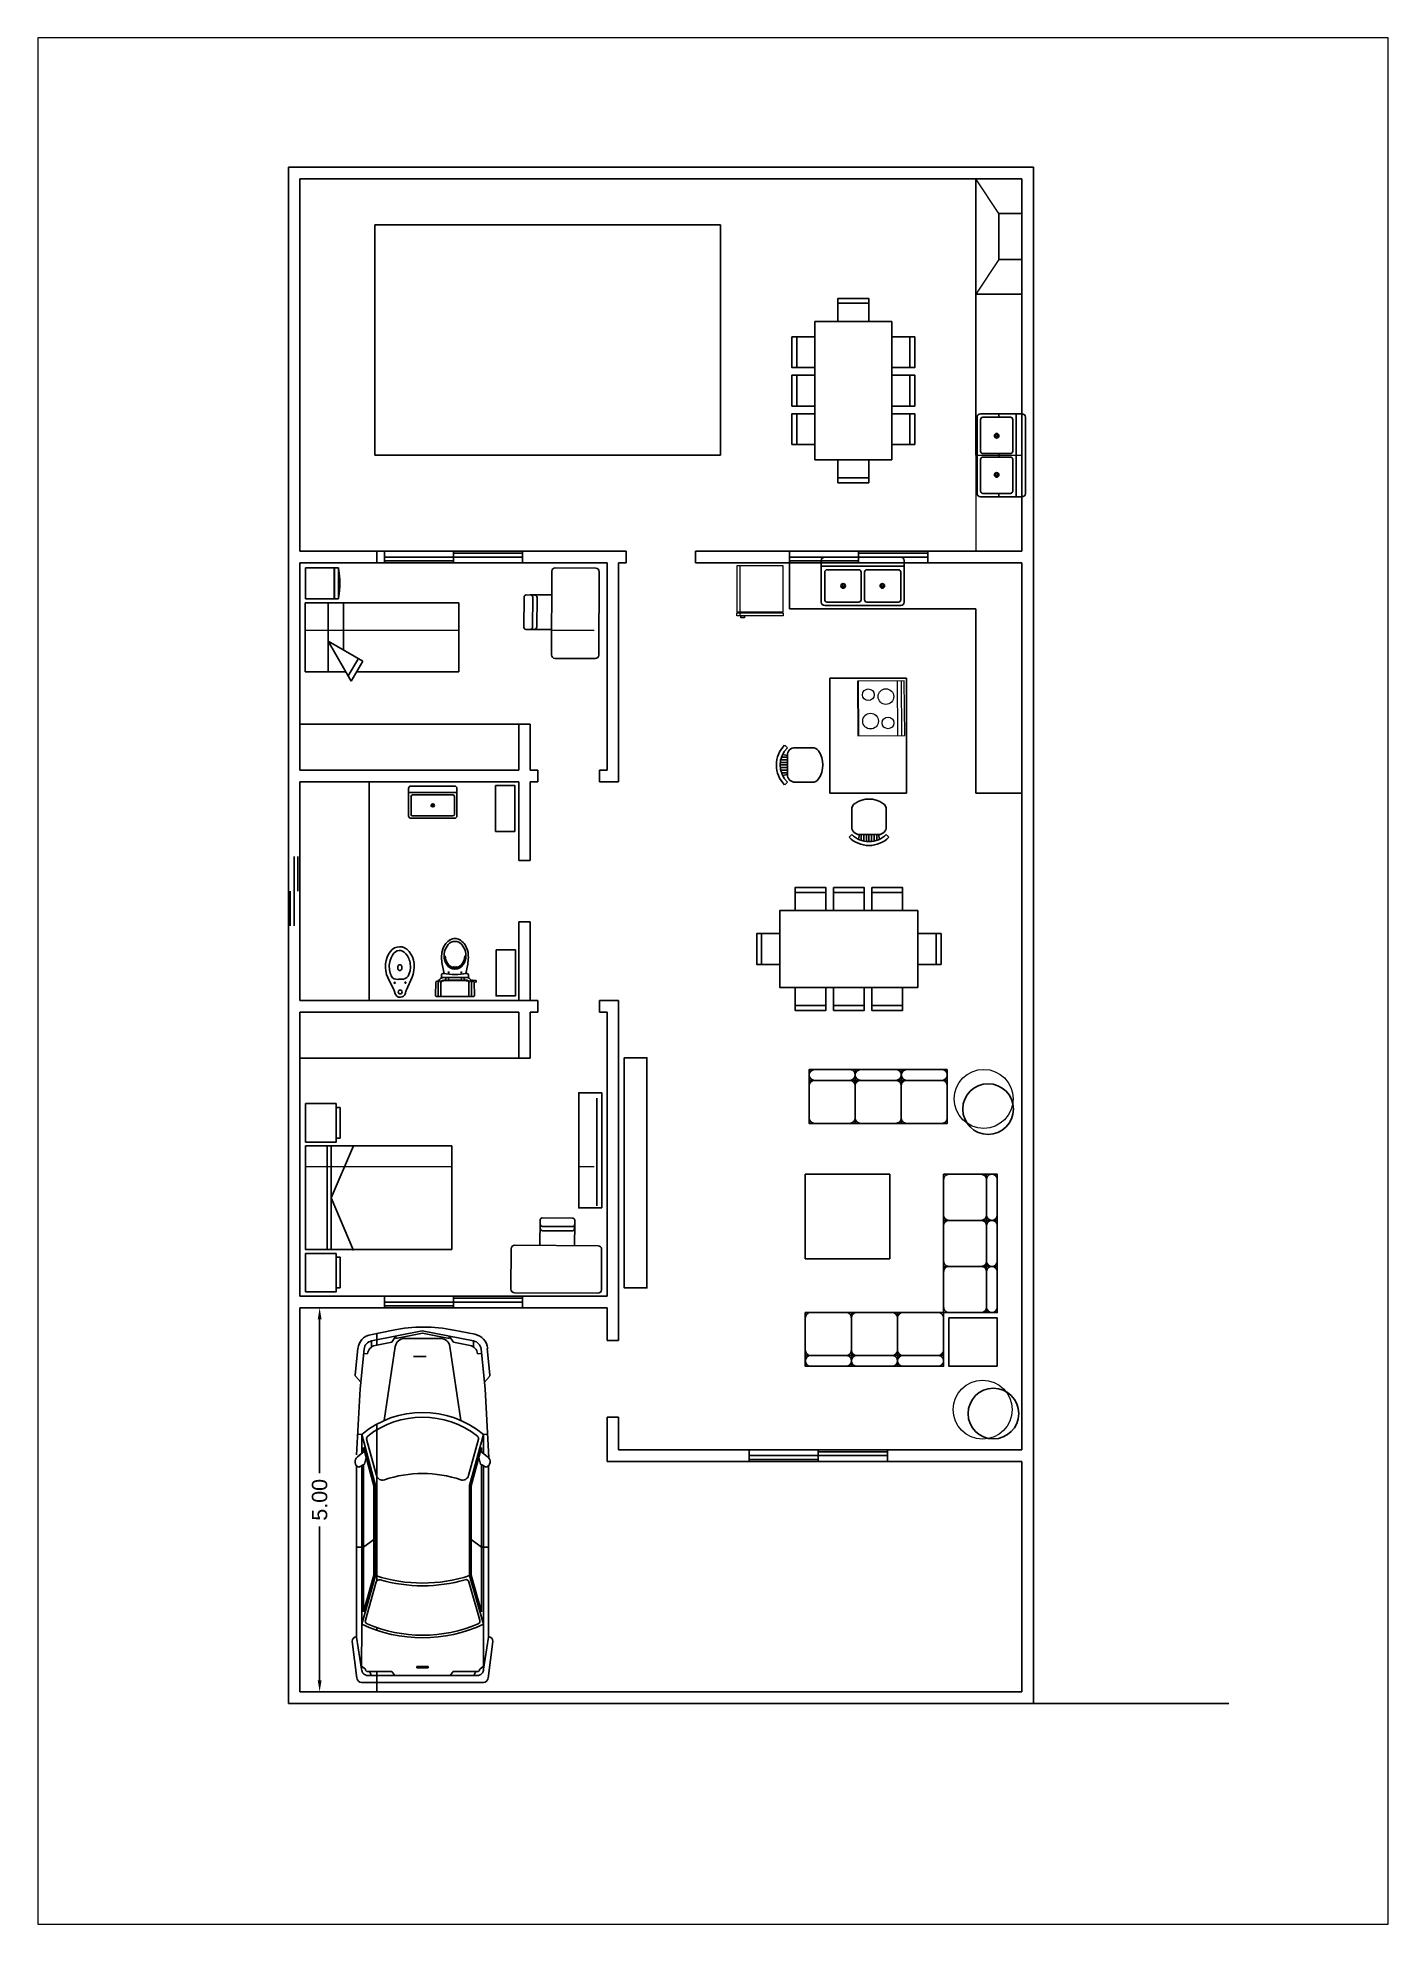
# Paper-space layout 'Layout3' of a CAD drawing. Header units: metres, sheet in millimetres. Extents: x -210 to 0, y -297 to -3.
# The model-space entities are those that its viewports show. They can reach past a viewport. Long polylines and large blocks are cut down to what shows.
import ezdxf

# ---------------------------------------------------------------- set-up
doc = ezdxf.new("R2010")
doc.units = ezdxf.units.M
doc.layers.add('mobiliario', color=255, linetype='Continuous', lineweight=13)
doc.layers.add('muros', color=18, linetype='Continuous')
doc.styles.get("Standard").update_dxf_attribs({"font": 'arial.ttf'})
doc.dimstyles.new('CotaPequela', dxfattribs={"dimtxt": 0.2, "dimasz": 0.15, "dimexe": 0.18, "dimexo": 0.0625, "dimgap": 0.09, "dimtad": 0, "dimzin": 0, "dimdsep": 46, "dimtxsty": 'Standard', "dimcen": 0.09, "dimadec": 0, "dimazin": 0, "dimtfac": 1, "dimtofl": 0, "dimtmove": 0, "dimatfit": 3, "dimfxl": 1, "dimtolj": 1, "dimtzin": 0, "dimarcsym": 0})

# ---------------------------------------------------------------- blocks, each defined once
blk = doc.blocks.new('M-11')
for p, q in [((0.14, 0.649998, -0.5245), (0.140001, 2.450004, -0.5245)), ((0.000001, 1.849999, -0.5245), (0.699998, 1.849999, -0.5245)), ((0.000001, 1.250002, -0.5245), (0.699997, 1.250003, -0.5245)), ((1.300002, -0.049999, -0.5245), (1.300002, 0.649998, -0.5245)), ((1.899999, -0.049999, -0.5245), (1.899998, 0.649997, -0.5245)), ((2.500003, 0.09, -0.5245), (0.699997, 0.090001, -0.5245))]:
    blk.add_line(p, q)
for points in [[(0.699998, 2.450004), (0.699997, 0.649998), (0.000001, 0.649997), (0.000001, 2.450004)], [(1.399996, 2.450004), (2.500003, 2.450004), (2.500003, 1.349997), (1.399996, 1.349997)], [(0, -0.049999), (0.629998, -0.049998), (0.629998, 0.579999), (0, 0.579998)], [(0.699997, 0.649998), (2.500003, 0.649997), (2.500004, -0.049999), (0.699997, -0.049999)]]:
    blk.add_lwpolyline(points, close=True)
for centre, start, end in [((0.070001, 2.380004, -0.5245), 0.000781, 179.999994), ((0.209999, 2.380005, -0.5245), 89.999213, 180.000793), ((0.629999, 2.380004, -0.5245), 0.000002, 90.000777), ((0.070001, 1.919999, -0.5245), 180.000001, 0.000006), ((0.070001, 1.779999, -0.5245), 0.000781, 179.999994), ((0.209999, 1.78, -0.5245), 89.999213, 180.000793), ((0.21, 1.919999, -0.5245), 179.999208, 269.999996), ((0.629999, 1.919999, -0.5245), 269.999218, 359.999999), ((0.629999, 1.779999, -0.5245), 0.000002, 90.000777), ((0.070001, 1.320002, -0.5245), 179.999208, 0.000006), ((0.070001, 1.180002, -0.5245), 0.000002, 179.999202), ((0.21, 1.320002, -0.5245), 180.000001, 269.999204), ((0.21, 1.180002, -0.5245), 90.000005, 180.000001), ((0.629998, 1.320002, -0.5245), 270.000781, 359.999998), ((0.629999, 1.180002, -0.5245), 0.000002, 89.999998), ((0.070001, 0.719997, -0.5245), 179.999208, 0.000006), ((0.21, 0.719997, -0.5245), 180.000001, 269.999204), ((0.629999, 0.719997, -0.5245), 270, 0.000002), ((0.769997, 0.579999, -0.5245), 90.000002, 180.000777), ((1.230002, 0.579999, -0.5245), 359.999218, 89.999999), ((1.370002, 0.579999, -0.5245), 90.000002, 180.000777), ((1.829999, 0.579998, -0.5245), 0.000781, 89.999998), ((1.969999, 0.579999, -0.5245), 90.000002, 179.999998), ((2.430004, 0.579999, -0.5245), 0, 90.000002), ((0.769996, 0.159999, -0.5245), 179.999213, 270.000793), ((0.769997, 0.020001, -0.5245), 90.000781, 269.999994), ((1.230002, 0.16, -0.5245), 269.999208, 359.999996), ((1.230002, 0.020001, -0.5245), 270.000001, 90.000006), ((1.370001, 0.159999, -0.5245), 179.999213, 270.000793), ((1.370002, 0.020001, -0.5245), 90.000781, 269.999994), ((1.829999, 0.020001, -0.5245), 269.999208, 90.000006), ((1.829999, 0.16, -0.5245), 270.000001, 359.999204), ((1.969999, 0.16, -0.5245), 180.000005, 270.000001), ((1.969999, 0.020001, -0.5245), 90.000002, 269.999202), ((2.430004, 0.020001, -0.5245), 269.999208, 90.000006), ((2.430004, 0.16, -0.5245), 270.000001, 359.999204)]:
    blk.add_arc(centre, 0.07, start, end)
blk = doc.blocks.new('Sofa L 01')
blk.add_blockref('M-11', (0, 0.049999))
blk = doc.blocks.new('M-14')
for p, q in [((0.14, 0, -0.5245), (0.14, 1.800007, -0.5245)), ((0, 1.200001, -0.5245), (0.699997, 1.200001, -0.5245)), ((0, 0.600005, -0.5245), (0.699997, 0.600004, -0.5245))]:
    blk.add_line(p, q)
blk.add_lwpolyline([(0, 1.800006), (0.699996, 1.800006), (0.699997, 0.000001), (0, 0)], close=True)
for centre, start, end in [((0.07, 1.730005, -0.5245), 0, 180.000005), ((0.209999, 1.730005, -0.5245), 90.000392, 179.999998), ((0.629998, 1.730005, -0.5245), 359.999218, 90.000764), ((0.07, 1.269998, -0.5245), 180.000005, 359.999996), ((0.209999, 1.269998, -0.5245), 179.999213, 269.999605), ((0.629998, 1.269998, -0.5245), 270.000001, 0.000795), ((0.07, 1.13, -0.5245), 0, 180.000005), ((0.209999, 1.13, -0.5245), 90.000392, 179.999998), ((0.629998, 1.13, -0.5245), 359.999218, 89.999999), ((0.069999, 0.670002, -0.5245), 180.000005, 359.999996), ((0.069999, 0.530002, -0.5245), 0, 180.000005), ((0.209998, 0.670002, -0.5245), 180.000005, 270.000397), ((0.209999, 0.530002, -0.5245), 90.000002, 179.999998), ((0.629998, 0.670003, -0.5245), 270.000001, 359.999204), ((0.629998, 0.530002, -0.5245), 0.001561, 89.999999), ((0.07, 0.07, -0.5245), 180.000005, 359.999996), ((0.209999, 0.07, -0.5245), 180.000005, 270.000001), ((0.629998, 0.07, -0.5245), 270.000001, 359.999204)]:
    blk.add_arc(centre, 0.07, start, end)
blk = doc.blocks.new('Sofa 01 3c')
blk.add_blockref('M-14', (0, 0))
blk = doc.blocks.new('1')
for p, q in [((752.254, 305.242), (752.252, 304.91)), ((752.254, 305.242), (752.255, 305.134)), ((752.28, 305.269), (752.676, 305.267)), ((752.675, 305.155), (752.282, 305.157)), ((752.668, 305.099), (752.288, 305.101)), ((752.704, 305.239), (752.702, 305.132)), ((752.704, 305.192), (752.702, 304.908)), ((751.874, 304.34), (751.877, 304.868)), ((751.922, 304.912), (753.01, 304.906)), ((753.055, 304.861), (753.052, 304.333)), ((753.007, 304.289), (751.918, 304.295))]:
    blk.add_line(p, q)
for centre, radius, start, end in [((752.282, 305.241), 0.0281, 89.6315, 179.6315), ((752.283, 305.185), 0.0281, 179.6315, 269.6315), ((752.288, 305.135), 0.0337, 180.2001, 269.6748), ((752.668, 305.132), 0.0337, 269.6748, 359.1062), ((752.675, 305.183), 0.0281, 269.6748, 359.6748), ((752.676, 305.239), 0.0281, 359.6748, 89.6748), ((751.922, 304.867), 0.0449, 89.6748, 179.6748), ((753.01, 304.861), 0.0449, 359.6748, 89.6748), ((751.919, 304.34), 0.0449, 179.6748, 269.6748), ((753.007, 304.334), 0.0449, 269.6748, 359.6748)]:
    blk.add_arc(centre, radius, start, end)
blk = doc.blocks.new('CAMA135')
for p, q in [((0, 1.95), (0, 2.35)), ((0.45, 2.4), (0.4, 2.4)), ((0.4, 1.95), (0.4, 2)), ((0.4, 2), (0.45, 2)), ((0, 0.55), (0, 1.9)), ((0.283, 1.9), (0.283, 1.32)), ((0.335, 1.225), (0.624, 1.9)), ((0.335, 0.55), (0.335, 1.9)), ((0.335, 1.9), (0.335, 1.32)), ((0.283, 1.32), (0.283, 0.55)), ((0.335, 1.32), (0.335, 0.55)), ((0.335, 1.225), (0.624, 0.538)), ((1.853, 0.55), (1.903, 0.55)), ((0.45, 0.45), (0.4, 0.45)), ((0.45, 0.05), (0.45, 0.45)), ((0.4, 0.05), (0.45, 0.05)), ((0.4, 0), (0.4, 0.05))]:
    blk.add_line(p, q)
for points in [[(0.4, 2.45), (0, 2.45), (0, 1.95), (0.4, 1.95)], [(0.4, 0.5), (0, 0.5), (0, 0), (0.4, 0)]]:
    blk.add_lwpolyline(points, close=True)
for points in [[(0.45, 2), (0.45, 2.4)], [(1.853, 0.55), (0, 0.55), (0, 1.32), (0, 1.9), (1.903, 1.9), (1.903, 0.55)]]:
    blk.add_lwpolyline(points)
blk = doc.blocks.new('2p 01 mesita')
blk.add_blockref('CAMA135', (0, -1.225))
blk = doc.blocks.new('MHPLS505')
for p, q in [((-0.7, 0.737), (-0.3, 0.737)), ((-0.2, 0.737), (0.2, 0.737)), ((0.3, 0.737), (0.7, 0.737)), ((0.9, 0.5), (0.9, -0.5)), ((-1.137, -0.2), (-1.137, 0.2)), ((1.137, -0.2), (1.137, 0.2)), ((-0.7, -0.737), (-0.3, -0.737)), ((-0.2, -0.737), (0.2, -0.737)), ((0.3, -0.737), (0.7, -0.737))]:
    blk.add_line(p, q)
for points in [[(-0.7, 0.5), (-0.7, 0.8), (-0.3, 0.8), (-0.3, 0.5)], [(-0.2, 0.5), (-0.2, 0.8), (0.2, 0.8), (0.2, 0.5)], [(0.7, 0.5), (0.7, 0.8), (0.3, 0.8), (0.3, 0.5)], [(0.9, -0.5), (-0.9, -0.5), (-0.9, 0.5), (0.9, 0.5)], [(-0.9, -0.2), (-1.2, -0.2), (-1.2, 0.2), (-0.9, 0.2)], [(0.9, -0.2), (1.2, -0.2), (1.2, 0.2), (0.9, 0.2)], [(-0.7, -0.5), (-0.7, -0.8), (-0.3, -0.8), (-0.3, -0.5)], [(-0.2, -0.5), (-0.2, -0.8), (0.2, -0.8), (0.2, -0.5)], [(0.7, -0.5), (0.7, -0.8), (0.3, -0.8), (0.3, -0.5)]]:
    blk.add_lwpolyline(points)
blk = doc.blocks.new('BIDET')
blk.add_lwpolyline([(715.135, 252.172), (715.21, 252.333, 0.053005), (715.225, 252.377, -0.799513), (715.361, 252.377, 0.053005), (715.376, 252.333), (715.451, 252.172)], format="xyb")
blk.add_lwpolyline([(715.289, 252.081, 0.414214), (715.268, 252.06), (715.268, 252.032, 1), (715.318, 252.032), (715.318, 252.06, 0.414214), (715.298, 252.081)], format="xyb", close=True)
for centre, radius in [((715.293, 252.362), 0.025), ((715.223, 252.242), 0.0075), ((715.363, 252.242), 0.0075)]:
    blk.add_circle(centre, radius)
blk.add_ellipse((715.293, 252.032), major_axis=(0, 0.26), ratio=0.721154, start_param=0.999905, end_param=5.283281)
blk.add_open_spline([(715.293, 252.197), (715.263, 252.197), (715.231, 252.197), (715.178, 252.156), (715.159, 252.102), (715.153, 251.99), (715.167, 251.933), (715.216, 251.851), (715.248, 251.829), (715.308, 251.818), (715.339, 251.828), (715.396, 251.886), (715.42, 251.935), (715.435, 252.045), (715.427, 252.104), (715.385, 252.196), (715.353, 252.197), (715.313, 252.197), (715.303, 252.197), (715.293, 252.197)], degree=3, knots=[0, 0, 0, 0, 0.75367, 0.75367, 1.507341, 1.507341, 2.261011, 2.261011, 3.014681, 3.014681, 3.768352, 3.768352, 4.522022, 4.522022, 5.275692, 5.275692, 6.029363, 6.029363, 6.283185, 6.283185, 6.283185, 6.283185])
blk = doc.blocks.new('inodoro dre')
for p, q in [((-0.235, 0), (0.235, 0)), ((-0.278, -0.208), (-0.275, -0.188)), ((-0.231, -0.215), (-0.278, -0.208)), ((-0.275, -0.188), (-0.248, -0.192)), ((-0.251, -0.182), (-0.255, -0.02)), ((-0.2, -0.203), (-0.231, -0.215)), ((-0.217, -0.18), (-0.217, 0)), ((-0.182, -0.18), (-0.182, 0)), ((-0.12, -0.215), (-0.148, -0.215)), ((-0.12, -0.212), (-0.12, -0.25)), ((-0.083, -0.212), (-0.12, -0.212)), ((-0.083, -0.25), (-0.083, -0.212)), ((0.083, -0.215), (-0.083, -0.215)), ((0.083, -0.25), (0.083, -0.212)), ((0.083, -0.212), (0.12, -0.212)), ((0.12, -0.212), (0.12, -0.25)), ((0.147, -0.215), (0.12, -0.215)), ((0.183, -0.18), (0.183, 0)), ((0.217, 0), (0.217, -0.15)), ((0.217, -0.15), (0.217, -0.19)), ((0.217, -0.19), (0.217, -0.18)), ((0.255, -0.02), (0.251, -0.182)), ((-0.174, -0.25), (0.174, -0.25)), ((-0.174, -0.283), (-0.174, -0.25)), ((-0.162, -0.402), (-0.141, -0.3)), ((0.147, -0.25), (-0.148, -0.25)), ((-0.12, -0.25), (-0.083, -0.25)), ((-0.073, -0.315), (-0.093, -0.315)), ((-0.083, -0.305), (-0.083, -0.325)), ((-0.005, -0.391), (-0.016, -0.386)), ((0.016, -0.386), (0.005, -0.391)), ((0.073, -0.315), (0.093, -0.315)), ((0.12, -0.25), (0.083, -0.25)), ((0.083, -0.305), (0.083, -0.325)), ((0.141, -0.3), (0.162, -0.402)), ((0.174, -0.25), (0.174, -0.283))]:
    blk.add_line(p, q)
for centre, radius, start, end in [((0.235, -0.02), 0.02, 358.6371, 90.001), ((-0.235, -0.02), 0.02, 90.0007, 181.3646), ((-0.231, -0.181), 0.02, 181.3609, 265.4937), ((-0.005, 2.682), 2.892, 265.4975, 270.1028), ((-0.148, -0.18), 0.07, 179.9951, 198.7248), ((-0.148, -0.18), 0.0695, 198.692, 203.1962), ((-0.148, -0.18), 0.07, 203.1971, 269.9998), ((-0.148, -0.18), 0.035, 179.9936, 226.058), ((-0.148, -0.18), 0.035, 226.0623, 269.9986), ((0.005, 2.682), 2.892, 269.8973, 274.5026), ((0.147, -0.18), 0.07, 270.0009, 341.2747), ((0.147, -0.18), 0.035, 270.0024, 318.9045), ((0.147, -0.18), 0.035, 313.9402, 0.0046), ((0.147, -0.18), 0.07, 341.271, 359.9997), ((0.231, -0.181), 0.02, 274.5058, 358.6386), ((-0.154, -0.283), 0.02, 179.9998, 281.1548), ((0.32, -0.511), 0.494, 167.1609, 187.3029), ((0, -1.063), 0.775, 78.845, 101.1554), ((0.098, -0.534), 0.24, 165.1414, 192.866), ((0.059, -0.53), 0.196, 148.9734, 180.0371), ((0.027, -0.516), 0.167, 122.1869, 164.6423), ((0.061, -0.536), 0.189, 147.7596, 178.2898), ((0.004, -0.493), 0.13, 104.2497, 150.6133), ((-0.002, -0.491), 0.112, 101.853, 150.0039), ((0, -0.487), 0.128, 90.0001, 118.9406), ((-0.029, -0.375), 0.00795, 304.1717, 79.2164), ((-0.016, -0.384), 0.00204, 120.2939, 275.1004), ((0, -0.453), 0.0733, 90.0003, 103.4196), ((0, -0.487), 0.128, 61.0593, 89.9998), ((0, -0.453), 0.0732, 76.58, 89.9993), ((0.016, -0.384), 0.00204, 264.8997, 59.7062), ((0.029, -0.375), 0.00795, 100.7865, 235.8313), ((0.002, -0.491), 0.112, 29.9957, 78.1467), ((-0.004, -0.493), 0.13, 29.3866, 75.7502), ((-0.027, -0.516), 0.167, 15.3576, 57.813), ((-0.061, -0.536), 0.189, 1.7104, 32.2407), ((-0.059, -0.53), 0.196, 359.9631, 31.0268), ((-0.098, -0.534), 0.24, 347.1341, 14.8587), ((0.154, -0.283), 0.02, 258.8439, 359.999), ((-0.32, -0.511), 0.494, 352.697, 12.839), ((0.088, -0.53), 0.262, 189.622, 217.9118), ((0.111, -0.516), 0.257, 196.1154, 219.5233), ((0.055, -0.548), 0.225, 219.6122, 239.3817), ((-0.001, -0.605), 0.114, 220.5551, 270.4193), ((0.001, -0.605), 0.114, 269.5804, 319.4446), ((-0.055, -0.548), 0.225, 300.6184, 320.3878), ((-0.111, -0.516), 0.257, 320.477, 343.8849), ((-0.088, -0.53), 0.262, 322.0884, 350.3782), ((-0.002, -0.637), 0.119, 241.4349, 271.1545), ((0.002, -0.637), 0.119, 268.8456, 298.5652)]:
    blk.add_arc(centre, radius, start, end)
blk = doc.blocks.new('lav')
blk.add_line((-0.413, -0.11), (0.413, -0.11))
for points in [[(-0.371, 0), (0.371, 0)], [(-0.413, -0.509), (-0.413, -0.041)], [(-0.371, -0.481), (-0.371, -0.179)], [(-0.344, -0.151), (0.344, -0.151)], [(0.371, -0.179), (0.371, -0.481)], [(0.413, -0.041), (0.413, -0.509)], [(0.371, -0.55), (-0.371, -0.55)], [(0.344, -0.509), (-0.344, -0.509)]]:
    blk.add_lwpolyline(points)
for radius in [0.0275, 0.0138]:
    blk.add_circle((0, -0.33), radius)
for centre, radius, start, end in [((-0.371, -0.041), 0.0413, 90, 180), ((-0.344, -0.179), 0.0275, 90, 180), ((0.344, -0.179), 0.0275, 0, 90), ((0.371, -0.041), 0.0413, 0, 90), ((-0.371, -0.509), 0.0413, 180, 270), ((-0.344, -0.481), 0.0275, 180, 270), ((0.344, -0.481), 0.0275, 270, 0), ((0.371, -0.509), 0.0413, 270, 0)]:
    blk.add_arc(centre, radius, start, end)
blk = doc.blocks.new('2FREG')
for p, q in [((-0.54, -0.12), (0.54, -0.12)), ((-0.0225, -0.555), (-0.0225, -0.195)), ((0.0225, -0.195), (0.0225, -0.555))]:
    blk.add_line(p, q)
for points in [[(-0.495, 0), (0.495, 0)], [(-0.54, -0.585), (-0.54, -0.045)], [(-0.495, -0.555), (-0.495, -0.195)], [(-0.465, -0.165), (-0.0525, -0.165)], [(0.0525, -0.165), (0.465, -0.165)], [(0.495, -0.195), (0.495, -0.555)], [(0.54, -0.045), (0.54, -0.585)], [(0.495, -0.63), (-0.495, -0.63)], [(-0.0525, -0.585), (-0.465, -0.585)], [(0.465, -0.585), (0.0525, -0.585)]]:
    blk.add_lwpolyline(points)
for centre, radius in [((-0.255, -0.375), 0.03), ((-0.255, -0.375), 0.015), ((0.255, -0.375), 0.03), ((0.255, -0.375), 0.015)]:
    blk.add_circle(centre, radius)
for centre, radius, start, end in [((-0.495, -0.045), 0.045, 90, 180), ((-0.465, -0.195), 0.03, 90, 180), ((-0.0525, -0.195), 0.03, 0, 90), ((0.0525, -0.195), 0.03, 90, 180), ((0.465, -0.195), 0.03, 0, 90), ((0.495, -0.045), 0.045, 0, 90), ((-0.495, -0.585), 0.045, 180, 270), ((-0.465, -0.555), 0.03, 180, 270), ((-0.0525, -0.555), 0.03, 270, 0), ((0.0525, -0.555), 0.03, 180, 270), ((0.465, -0.555), 0.03, 270, 0), ((0.495, -0.585), 0.045, 270, 0)]:
    blk.add_arc(centre, radius, start, end)
blk = doc.blocks.new('sil')
at = {"ltscale": 3}
for p, q in [((0.225, 0.225), (0.26, 0.26)), ((0.225, 0.125), (0.288, 0.135)), ((0.225, 0.101), (0.302, 0.101)), ((0.225, 0.067), (0.311, 0.067)), ((0.225, 0.034), (0.316, 0.034)), ((0.225, 0), (0.318, 0)), ((0.225, -0.034), (0.316, -0.034)), ((0.225, -0.067), (0.311, -0.067)), ((0.225, -0.101), (0.302, -0.101)), ((0.225, -0.125), (0.288, -0.135)), ((0.225, -0.225), (0.26, -0.26))]:
    blk.add_line(p, q, dxfattribs=at)
for p, q in [((-0.098, 0.225), (0.125, 0.225)), ((0.225, 0.125), (0.225, -0.125)), ((0.125, -0.225), (-0.098, -0.225))]:
    blk.add_line(p, q)
for centre, radius, start, end in [((0, 0), 0.368, 315, 45), ((0.081, 0), 0.318, 145.0491, 214.9509), ((-0.098, 0.125), 0.1, 90, 145.0491), ((0.125, 0.125), 0.1, 0, 90), ((0, 0), 0.318, 315, 45), ((-0.098, -0.125), 0.1, 214.9509, 270), ((0.125, -0.125), 0.1, 270, 0)]:
    blk.add_arc(centre, radius, start, end)
blk = doc.blocks.new('refrig')
at = {"layer": 'mobiliario'}
for p, q in [((-0.3, 0), (-0.3, -0.6)), ((0.3, 0), (-0.3, 0)), ((0.3, -0.6), (0.3, 0)), ((-0.3, -0.6), (0.3, -0.6)), ((-0.3, -0.65), (-0.3, -0.61)), ((-0.3, -0.61), (0.3, -0.61)), ((0.3, -0.65), (-0.3, -0.65)), ((-0.25, -0.61), (-0.25, -0.6)), ((-0.25, -0.6), (0.25, -0.6)), ((0.25, -0.61), (-0.25, -0.61)), ((-0.25, -0.675), (-0.25, -0.65)), ((-0.25, -0.65), (-0.2, -0.65)), ((-0.2, -0.675), (-0.25, -0.675)), ((-0.2, -0.65), (-0.2, -0.675)), ((0.25, -0.6), (0.25, -0.61)), ((0.3, -0.61), (0.3, -0.65))]:
    blk.add_line(p, q, dxfattribs=at)
blk = doc.blocks.new('auto planta4')
for p, q in [((-0.384, 4.586), (-0.68, 4.525)), ((-0.007, 4.579), (-0.664, 4.445)), ((-0.663, 4.368), (-0.664, 4.445)), ((-0.618, 4.387), (-0.401, 4.43)), ((-0.346, 4.509), (-0.401, 4.43)), ((0, 4.545), (-0.346, 4.476)), ((-0.346, 4.512), (-0.346, 4.477)), ((-0.346, 4.509), (-0.346, 4.476)), ((-0.235, 4.477), (0, 4.477)), ((0.664, 4.445), (-0.007, 4.579)), ((0.346, 4.476), (0, 4.545)), ((0.235, 4.477), (0, 4.477)), ((0.346, 4.509), (0.346, 4.476)), ((0.346, 4.509), (0.401, 4.43)), ((0.618, 4.387), (0.401, 4.43)), ((0.681, 4.532), (0.405, 4.587)), ((0.663, 4.368), (0.664, 4.445)), ((-0.842, 4.348), (-0.877, 4.005)), ((-0.761, 4.34), (-0.814, 3.821)), ((-0.715, 4.277), (-0.767, 4.282)), ((-0.715, 4.281), (-0.715, 4.277)), ((-0.355, 4.374), (-0.5, 3.41)), ((0.045, 4.244), (-0.118, 4.244)), ((0.355, 4.374), (0.5, 3.41)), ((0.715, 4.277), (0.767, 4.282)), ((0.715, 4.281), (0.715, 4.277)), ((0.761, 4.34), (0.814, 3.821)), ((0.842, 4.348), (0.877, 4.005)), ((-0.87, 3.982), (-0.805, 3.911)), ((0.87, 3.982), (0.805, 3.911)), ((-0.814, 3.821), (-0.859, 2.963)), ((0.814, 3.821), (0.862, 2.923)), ((-0.792, 3.227), (-0.845, 3.23)), ((-0.792, 3.227), (-0.611, 2.564)), ((-0.792, 2.98), (-0.792, 3.227)), ((0.792, 3.227), (0.611, 2.564)), ((0.792, 3.227), (0.845, 3.23)), ((0.792, 2.98), (0.792, 3.227)), ((-0.756, 3.009), (-0.847, 2.936)), ((-0.769, 3.058), (-0.633, 2.561)), ((-0.769, 2.998), (-0.769, 3.058)), ((-0.728, 3.165), (-0.599, 2.693)), ((0.728, 3.165), (0.599, 2.693)), ((0.769, 3.058), (0.633, 2.561)), ((0.756, 3.009), (0.847, 2.936)), ((0.769, 2.998), (0.769, 3.058)), ((0.769, 2.998), (0.769, 3.058)), ((-0.859, 0.588), (-0.859, 2.821)), ((-0.828, 2.801), (-0.754, 2.84)), ((-0.792, 0.758), (-0.792, 2.82)), ((-0.769, 0.919), (-0.769, 2.832)), ((-0.754, 2.84), (-0.734, 2.93)), ((0.754, 2.84), (0.734, 2.93)), ((0.828, 2.801), (0.754, 2.84)), ((0.769, 0.919), (0.769, 2.832)), ((0.792, 0.758), (0.792, 2.82)), ((0.859, 0.588), (0.859, 2.821)), ((-0.633, 1.394), (-0.633, 2.561)), ((-0.611, 1.391), (-0.611, 2.564)), ((0.611, 1.391), (0.611, 2.564)), ((0.633, 1.394), (0.633, 2.561)), ((-0.769, 1.762), (-0.859, 1.762)), ((-0.633, 1.862), (-0.769, 1.762)), ((0.633, 1.862), (0.769, 1.762)), ((0.769, 1.762), (0.859, 1.762)), ((-0.611, 1.391), (-0.792, 0.758)), ((-0.633, 1.394), (-0.769, 0.919)), ((-0.603, 1.308), (-0.745, 0.811)), ((0.604, 1.309), (0.746, 0.812)), ((0.611, 1.391), (0.792, 0.758)), ((0.633, 1.394), (0.769, 0.919)), ((-0.792, 0.758), (-0.794, 0.171)), ((0.792, 0.758), (0.794, 0.171)), ((-0.917, 0.534), (-0.854, 0.053)), ((-0.859, 0.588), (-0.794, 0.171)), ((0.859, 0.588), (0.794, 0.171)), ((0.916, 0.534), (0.854, 0.053)), ((-0.744, 0.171), (-0.794, 0.209)), ((0, 0), (-0.794, 0)), ((-0.714, 0.141), (-0.398, 0.141)), ((-0.714, 0.09), (0, 0.09)), ((-0.692, 0.141), (-0.666, 0.09)), ((-0.359, 0.09), (-0.398, 0.141)), ((0.074, 0.208), (-0.074, 0.208)), ((-0.074, 0.191), (-0.074, 0.208)), ((0.074, 0.191), (-0.074, 0.191)), ((0.714, 0.09), (0, 0.09)), ((0, 0), (0.794, 0)), ((0.074, 0.208), (0.074, 0.191)), ((0.359, 0.09), (0.398, 0.141)), ((0.714, 0.141), (0.398, 0.141)), ((0.692, 0.141), (0.666, 0.09)), ((0.744, 0.171), (0.794, 0.209))]:
    blk.add_line(p, q)
for centre, radius, start, end in [((-0.641, 4.327), 0.202, 101.2648, 174.0939), ((-0.641, 4.327), 0.121, 101.2648, 174.0939), ((0.015, 2.626), 2, 78.7352, 101.4932), ((-0.235, 4.357), 0.121, 90, 171.4599), ((0.235, 4.357), 0.121, 8.5401, 90), ((0.641, 4.327), 0.121, 5.9061, 78.7352), ((0.641, 4.327), 0.209, 5.9061, 78.7352), ((-0.595, 4.268), 0.121, 101.2648, 174.0939), ((0.595, 4.268), 0.121, 5.9061, 78.7352), ((-0.847, 4.002), 0.03, 174.0939, 222.185), ((0.847, 4.002), 0.03, 317.815, 5.9061), ((0, 2.286), 1.23, 49.9427, 130.0573), ((0, 2.286), 1.166, 52.249, 127.751), ((-0.689, 3.176), 0.04, 127.751, 195.2551), ((0.689, 3.176), 0.04, 344.7449, 52.249), ((-0.804, 2.873), 0.0763, 124.7891, 251.4603), ((0, 1.148), 1.571, 71.5714, 108.4286), ((0.804, 2.873), 0.0763, 288.5397, 55.2109), ((-0.522, 2.714), 0.08, 195.2551, 288.4286), ((0.522, 2.714), 0.08, 251.5714, 344.7449), ((0, 3.255), 1.962, 251.8624, 288.1376), ((-0.564, 1.297), 0.04, 73.9254, 164.0546), ((0, 3.255), 1.997, 253.9254, 286.1278), ((0.566, 1.298), 0.04, 15.9454, 106.1278), ((0, 2.441), 1.86, 244.8175, 295.1825), ((-0.706, 0.8), 0.04, 164.0546, 246.7172), ((0, 2.441), 1.827, 246.7172, 293.3439), ((0.708, 0.801), 0.04, 293.3439, 15.9454), ((-0.854, 0.534), 0.0629, 95.3506, 180), ((0.854, 0.534), 0.0629, 0, 84.6494), ((-0.794, 0.06), 0.0603, 187.4314, 270), ((-0.714, 0.17), 0.08, 179.7467, 270), ((-0.714, 0.17), 0.0295, 179.7467, 270), ((0.714, 0.17), 0.08, 270, 0.2533), ((0.714, 0.17), 0.0295, 270, 0.2533), ((0.794, 0.06), 0.0603, 270, 352.5686)]:
    blk.add_arc(centre, radius, start, end)
blk = doc.blocks.new('Scanner1')
at = {"color": 0, "linetype": 'ByBlock'}
for p, q in [((-0.202, 0.27), (-0.202, -0.105)), ((0.202, 0.27), (-0.202, 0.27)), ((0.202, 0.27), (0.202, -0.105)), ((-0.202, -0.105), (0.202, -0.105)), ((-0.202, -0.108), (-0.202, -0.162)), ((0.202, -0.108), (-0.202, -0.108)), ((-0.202, -0.162), (-0.192, -0.162)), ((-0.2, -0.105), (-0.2, -0.108)), ((0.192, -0.162), (-0.192, -0.162)), ((-0.192, -0.162), (-0.167, -0.165)), ((-0.167, -0.165), (-0.097, -0.173)), ((-0.097, -0.173), (-0.04, -0.178)), ((-0.04, -0.178), (0, -0.178)), ((0.04, -0.178), (0, -0.178)), ((0.097, -0.173), (0.04, -0.178)), ((0.167, -0.165), (0.097, -0.173)), ((0.192, -0.162), (0.167, -0.165)), ((0.202, -0.162), (0.192, -0.162)), ((0.2, -0.105), (0.2, -0.108)), ((0.202, -0.108), (0.202, -0.162))]:
    blk.add_line(p, q, dxfattribs=at)
blk = doc.blocks.new('1p 06')
for p, q in [((-45, 0), (-45, -53.1)), ((45, 0), (-45, 0)), ((45, -200), (45, 0)), ((-5, -30), (-57, -60)), ((-45, -30), (45, -30)), ((-5, -30), (-31, -75)), ((-57, -60), (-31, -75)), ((-50.4, -56.2), (-27.7, -69.3)), ((-45, -66.9), (-45, -200)), ((45, -50), (-16.5, -50)), ((-45, -200), (45, -200))]:
    blk.add_line(p, q)
blk = doc.blocks.new('*D114')
at = {"color": 0, "lineweight": -2, "transparency": 16777216}
for p, q in [((50.213, 5.15), (50.587, 5.15)), ((50.407, 5), (50.407, 2.999)), ((50.407, 0.3), (50.407, 2.301)), ((50.213, 0.15), (50.587, 0.15))]:
    blk.add_line(p, q, dxfattribs=at)
at = {"color": 0, "transparency": 16777216}
for points in [[(50.382, 5), (50.432, 5), (50.407, 5.15)], [(50.382, 0.3), (50.432, 0.3), (50.407, 0.15)]]:
    blk.add_solid(points, dxfattribs=at)
at = {"layer": 'Defpoints', "color": 0, "transparency": 16777216}
for p in [(50.15, 5.15), (50.15, 0.15), (50.407, 0.15)]:
    blk.add_point(p, dxfattribs=at)
at = {"color": 0, "transparency": 16777216, "insert": (50.407, 2.65), "char_height": 0.2, "attachment_point": 5, "rotation": 90}
blk.add_mtext('\\A1;5.00', dxfattribs=at)

msp = doc.modelspace()

# ---------------------------------------------------------------- hatches: boundary and pattern name
at = {"layer": 'mobiliario'}
h = msp.add_hatch(dxfattribs=at)
h.set_pattern_fill('ANGLE', color=0)
h.set_pattern_definition([(0, (0, 0), (0, 6.985), [5.08, -1.905]), (90, (0, 0), (-6.985, 4e-16), [5.08, -1.905])])
h.paths.add_polyline_path([(51.127, 16.252), (51.127, 19.252), (55.627, 19.252), (55.627, 16.252)], flags=16)
h.paths.add_polyline_path([(50.653, 14.787), (50.653, 14.777), (50.656, 14.752), (50.664, 14.682), (50.669, 14.625), (50.669, 14.585), (50.669, 14.546), (50.664, 14.488), (50.656, 14.419), (50.653, 14.393), (50.653, 14.384), (50.599, 14.384), (50.221, 14.384), (50.221, 14.787), (50.596, 14.787)], flags=16)
h.paths.add_polyline_path([(50.599, 14.787), (50.599, 14.384), (50.596, 14.384), (50.596, 14.385), (50.596, 14.787)], flags=0)
h.paths.add_polyline_path([(52.218, 14.331), (52.218, 13.431), (50.887, 13.431), (50.818, 13.311), (50.749, 13.431), (50.218, 13.431), (50.218, 14.331)], flags=16)
h.paths.add_polyline_path([(53.097, 14.433), (53.204, 14.431, -0.41131), (53.237, 14.397), (53.235, 14.017, -0.411531), (53.202, 13.984), (53.095, 13.983, -0.389852), (53.067, 14.009), (53.069, 14.405, -0.414214)], flags=16)
h.paths.add_polyline_path([(53.144, 14.433), (53.428, 14.431), (53.43, 14.74, -0.414214), (53.475, 14.784), (54.002, 14.782, -0.414214), (54.047, 14.737), (54.042, 13.648, -0.414214), (53.996, 13.603), (53.469, 13.606, -0.414214), (53.424, 13.651), (53.426, 13.981), (53.151, 13.983, 0.414214), (53.179, 14.011), (53.181, 14.404, 0.413275), (53.153, 14.432)], flags=16)
h.paths.add_polyline_path([(51.596, 11.944), (52.163, 11.944, -0.414214), (52.195, 11.912), (52.195, 11.555, -0.414214), (52.163, 11.524), (51.596, 11.524, -0.414214), (51.565, 11.555), (51.565, 11.912, -0.414214)], flags=16)
h.paths.add_polyline_path([(51.617, 11.828), (52.142, 11.828, -0.414214), (52.163, 11.807), (52.163, 11.576, -0.414214), (52.142, 11.555), (51.617, 11.555, -0.414214), (51.596, 11.576), (51.596, 11.807, -0.414214)], flags=0)
h.paths.add_polyline_path([(52.698, 11.953), (52.948, 11.953), (52.948, 11.353), (52.698, 11.353)], flags=16)
h.paths.add_polyline_path([(51.901, 11.692, -1), (51.859, 11.692, -1)], flags=0)
h.paths.add_polyline_path([(51.89, 11.692, -1), (51.869, 11.692, -1)], flags=0)
h.paths.add_polyline_path([(55.841, 14.81), (56.441, 14.81), (56.441, 14.21), (56.441, 14.16), (55.941, 14.16), (55.941, 14.135), (55.891, 14.135), (55.891, 14.16), (55.841, 14.16), (55.841, 14.2)], flags=16)
h.paths.add_polyline_path([(55.841, 14.21), (56.391, 14.21), (56.391, 14.2), (55.891, 14.2)], flags=0)
h.paths.add_polyline_path([(55.891, 14.2), (55.891, 14.21), (56.391, 14.21), (56.441, 14.2)], flags=0)
h.paths.add_polyline_path([(56.556, 16.392), (56.556, 16.792), (56.856, 16.792), (56.856, 16.892), (56.556, 16.892), (56.556, 17.292), (56.856, 17.292), (56.856, 17.392), (56.556, 17.392), (56.556, 17.792), (56.856, 17.792), (56.856, 17.992), (57.156, 17.992), (57.156, 18.292), (57.556, 18.292), (57.556, 17.992), (57.856, 17.992), (57.856, 17.792), (58.156, 17.792), (58.156, 17.392), (57.856, 17.392), (57.856, 17.292), (58.156, 17.292), (58.156, 16.892), (57.856, 16.892), (57.856, 16.792), (58.156, 16.792), (58.156, 16.392), (57.856, 16.392), (57.856, 16.192), (57.556, 16.192), (57.556, 15.892), (57.156, 15.892), (57.156, 16.192), (56.856, 16.192), (56.856, 16.392)], flags=16)
h.paths.add_polyline_path([(52.019, 9.504, 0.472458), (51.995, 9.484), (51.995, 9.452), (52.343, 9.452), (52.343, 9.484, 0.472459), (52.319, 9.504, -0.097656)], flags=16)
h.paths.add_polyline_path([(52.169, 9.921, -0.238102), (52.261, 9.875, -0.095251), (52.305, 9.789, -0.111509), (52.305, 9.683, -0.202214), (52.231, 9.577, -0.126952), (52.169, 9.561, -0.126952), (52.107, 9.577, -0.202209), (52.032, 9.683, -0.111512), (52.033, 9.789, -0.095246), (52.077, 9.875, -0.238112)], flags=16)
edge = h.paths.add_edge_path(flags=16)
edge.add_ellipse((51.451, 9.593), major_axis=(-0.003, 0.26), ratio=0.721154, start_angle=237.2903, end_angle=482.7097, ccw=False)
edge.add_line((51.611, 9.454), (51.538, 9.293))
edge.add_arc((51.739, 9.203), 0.22, 155.9036, 168.0401)
edge.add_arc((51.455, 9.263), 0.07, 193.4689, 348.0401, ccw=False)
edge.add_arc((51.173, 9.195), 0.22, 13.4689, 25.6055)
edge.add_line((51.372, 9.29), (51.295, 9.45))
edge = h.paths.add_edge_path(flags=0)
edge.add_spline(control_points=[(51.453, 9.428), (51.483, 9.428), (51.515, 9.429), (51.568, 9.47), (51.586, 9.524), (51.59, 9.637), (51.575, 9.694), (51.526, 9.774), (51.493, 9.797), (51.433, 9.807), (51.403, 9.796), (51.346, 9.738), (51.323, 9.688), (51.309, 9.578), (51.318, 9.519), (51.361, 9.428), (51.393, 9.427), (51.433, 9.428), (51.443, 9.428), (51.453, 9.428)], knot_values=[0, 0, 0, 0, 0.75367, 0.75367, 1.507341, 1.507341, 2.261011, 2.261011, 3.014681, 3.014681, 3.768352, 3.768352, 4.522022, 4.522022, 5.275692, 5.275692, 6.029363, 6.029363, 6.283185, 6.283185, 6.283185, 6.283185], degree=3, periodic=0)
h.paths.add_polyline_path([(52.169, 9.582, 0.05862), (52.186, 9.584, 0.801198), (52.185, 9.587), (52.169, 9.595), (52.151, 9.587, 0.430388), (52.152, 9.584, 0.05862)], flags=0)
h.paths.add_polyline_path([(52.705, 9.811), (52.955, 9.811), (52.955, 9.211), (52.705, 9.211)], flags=16)
h.paths.add_polyline_path([(51.476, 9.593), (51.476, 9.565, -0.414214), (51.456, 9.544), (51.447, 9.544, -0.414214), (51.426, 9.564), (51.426, 9.592, -1)], flags=0)
h.paths.add_polyline_path([(56.462, 12.479), (56.497, 12.443, 0.086815), (56.434, 12.354), (56.497, 12.343, -0.414214), (56.597, 12.443), (56.82, 12.443, -0.244926), (56.902, 12.401, -0.314828), (56.902, 12.036, -0.244926), (56.82, 11.993), (56.597, 11.993, -0.414214), (56.497, 12.093), (56.434, 12.083, 0.087067), (56.497, 11.993), (56.462, 11.958, -0.414214)], flags=16)
h.paths.add_polyline_path([(57.05, 13.35), (58.05, 13.35), (58.05, 11.85), (57.05, 11.85)], flags=16)
h.paths.add_polyline_path([(52.423, 9.222), (52.419, 9.383, 0.384532), (52.401, 9.403, 0.0016), (52.383, 9.404, -0.081859), (52.386, 9.382), (52.386, 9.202), (52.403, 9.202, 0.421204)], flags=16)
h.paths.add_polyline_path([(52.086, 9.411, -0.006686), (52.164, 9.412), (52.086, 9.417)], flags=16)
h.paths.add_polyline_path([(52.288, 9.452), (52.288, 9.413), (52.251, 9.413), (52.251, 9.452), (52.049, 9.452), (52.049, 9.417), (52.049, 9.417), (52.086, 9.413), (52.049, 9.413), (52.021, 9.417, 0.216674), (51.995, 9.405, 0.181301), (51.986, 9.382), (51.986, 9.382, -0.203745), (51.997, 9.407, -0.194078), (52.021, 9.417), (52.049, 9.417), (52.049, 9.452)], flags=16)
h.paths.add_polyline_path([(51.391, 9.382, -1), (51.376, 9.382, -1)], flags=0)
h.paths.add_polyline_path([(51.531, 9.384, -1), (51.516, 9.384, -1)], flags=0)
h.paths.add_polyline_path([(51.48, 9.263, -1), (51.43, 9.263, -1)], flags=0)
h.paths.add_polyline_path([(57.41, 13.309), (58.02, 13.314), (58.026, 12.603), (57.416, 12.598)], flags=0)
h.paths.add_polyline_path([(57.628, 13.132, -1), (57.475, 13.132, -1)], flags=0)
h.paths.add_polyline_path([(57.681, 12.789, -1), (57.478, 12.789, -1)], flags=0)
h.paths.add_polyline_path([(57.882, 13.109, -1), (57.679, 13.109, -1)], flags=0)
h.paths.add_polyline_path([(57.885, 12.766, -1), (57.732, 12.766, -1)], flags=0)
h.paths.add_polyline_path([(57.378, 11.717, -0.314828), (57.742, 11.717, -0.244926), (57.785, 11.635), (57.785, 11.413, -0.414214), (57.685, 11.313), (57.695, 11.25, 0.087067), (57.785, 11.313), (57.82, 11.277, -0.414214), (57.3, 11.277), (57.335, 11.313, 0.086815), (57.425, 11.25), (57.435, 11.313, -0.414214), (57.335, 11.413), (57.335, 11.635, -0.244926)], flags=16)
h.paths.add_polyline_path([(56.598, 10.622), (56.998, 10.622), (56.998, 10.322), (57.098, 10.322), (57.098, 10.622), (57.498, 10.622), (57.498, 10.322), (57.598, 10.322), (57.598, 10.622), (57.998, 10.622), (57.998, 10.322), (58.198, 10.322), (58.198, 10.022), (58.498, 10.022), (58.498, 9.622), (58.198, 9.622), (58.198, 9.322), (57.998, 9.322), (57.998, 9.022), (57.598, 9.022), (57.598, 9.322), (57.498, 9.322), (57.498, 9.022), (57.098, 9.022), (57.098, 9.322), (56.998, 9.322), (56.998, 9.022), (56.598, 9.022), (56.598, 9.322), (56.398, 9.322), (56.398, 9.622), (56.098, 9.622), (56.098, 10.022), (56.398, 10.022), (56.398, 10.322), (56.598, 10.322)], flags=16)
h.paths.add_polyline_path([(50.623, 7.809), (50.623, 7.759), (50.673, 7.759), (50.673, 7.359), (50.623, 7.359), (50.623, 7.309), (50.223, 7.309), (50.223, 7.809)], flags=16)
h.paths.add_polyline_path([(54.373, 8.405), (54.669, 8.405), (54.669, 5.409), (54.373, 5.409)], flags=16)
h.paths.add_polyline_path([(53.78, 7.951), (54.08, 7.951), (54.08, 6.451), (53.78, 6.451)], flags=16)
h.paths.add_polyline_path([(52.126, 7.259), (52.126, 5.909), (52.076, 5.909), (50.223, 5.909), (50.223, 6.679), (50.223, 7.259)], flags=16)
h.paths.add_polyline_path([(56.78, 8.252), (58.58, 8.252), (58.58, 7.552), (56.78, 7.552)], flags=16)
h.paths.add_polyline_path([(57.31, 8.112, 0.414214), (57.38, 8.182, 0.415321), (57.45, 8.112, 0.417898), (57.38, 8.041), (57.38, 8.042, 0.41578), (57.31, 8.112)], flags=0)
h.paths.add_polyline_path([(53.304, 6.321), (53.7, 6.319, -0.414214), (53.728, 6.291), (53.726, 6.184, -0.41131), (53.692, 6.151), (53.312, 6.153, -0.411531), (53.279, 6.187), (53.278, 6.293, -0.389852)], flags=16)
h.paths.add_polyline_path([(53.279, 6.237, 0.414214), (53.306, 6.209), (53.699, 6.207, 0.413275), (53.727, 6.235), (53.728, 6.244), (53.726, 5.96), (54.035, 5.958, -0.414214), (54.079, 5.913), (54.076, 5.386, -0.414214), (54.031, 5.341), (52.943, 5.347, -0.414214), (52.898, 5.392), (52.901, 5.92, -0.414214), (52.946, 5.964), (53.276, 5.962)], flags=16)
h.paths.add_polyline_path([(50.623, 5.859), (50.623, 5.809), (50.673, 5.809), (50.673, 5.409), (50.623, 5.409), (50.623, 5.359), (50.223, 5.359), (50.223, 5.859)], flags=16)
h.paths.add_polyline_path([(58.05, 8.112, -0.4104), (57.98, 8.181), (57.98, 8.041, -0.415819)], flags=0)
h.paths.add_polyline_path([(56.731, 6.889), (57.831, 6.889), (57.831, 5.789), (56.731, 5.789)], flags=16)
h.paths.add_polyline_path([(59.437, 7.871, -1), (58.67, 7.871, -1)], flags=16)
h.paths.add_polyline_path([(51.15, 4.815), (51.15, 4.732), (51.74, 4.852), (52.411, 4.718, -0.328924), (52.508, 4.612), (52.561, 4.094), (52.609, 3.196, -0.382074), (52.607, 3.094), (52.607, 0.869, -0.387119), (52.664, 0.806), (52.601, 0.325, -0.376715), (52.541, 0.273), (51.747, 0.273), (50.953, 0.273, -0.376715), (50.893, 0.325), (50.831, 0.806, -0.389619), (50.888, 0.869), (50.888, 3.094, -0.41791), (50.892, 3.202), (50.956, 3.253), (50.956, 3.5), (50.902, 3.503), (50.933, 4.094), (50.942, 4.183), (50.878, 4.255, -0.212972), (50.87, 4.278), (50.905, 4.621, -0.327162), (51.066, 4.798)], flags=16)
h.paths.add_polyline_path([(51.402, 4.749), (51.402, 4.782), (51.401, 4.781), (51.401, 4.75)], flags=0)
h.paths.add_polyline_path([(52.541, 0.443), (52.548, 0.488), (52.541, 0.482)], flags=0)
h.paths.add_polyline_path([(51.512, 4.75), (51.747, 4.75), (51.983, 4.75, -0.371201), (52.102, 4.647), (52.247, 3.682, -0.070341), (52.539, 3.5), (52.539, 3.253), (52.503, 3.282), (52.481, 3.202), (52.501, 3.112), (52.539, 3.093), (52.539, 1.03, -0.223366), (50.956, 1.03), (50.953, 0.482), (51.004, 0.443, 0.415509), (51.033, 0.414), (51.349, 0.414), (51.388, 0.363), (51.747, 0.363), (52.106, 0.363), (52.145, 0.414), (52.439, 0.414), (52.413, 0.363), (51.747, 0.363), (51.033, 0.363, -0.415509), (50.953, 0.443), (50.946, 0.488), (50.953, 0.482), (50.956, 1.03), (50.956, 3.093), (50.993, 3.112), (51.013, 3.202), (51.114, 2.833), (51.114, 1.667), (50.978, 1.192), (50.978, 2.035), (50.956, 2.035), (50.956, 1.03), (51.137, 1.664), (51.137, 2.836), (50.956, 3.5, -0.070341), (51.248, 3.682), (51.393, 4.647, -0.371201)], flags=0)
h.paths.add_polyline_path([(58.531, 6.889), (59.231, 6.889), (59.231, 5.089), (58.531, 5.089), (58.531, 4.389), (56.731, 4.389), (56.731, 5.089), (58.531, 5.089)], flags=16)
h.paths.add_polyline_path([(59.161, 6.289), (59.161, 6.289, 0.415321), (59.091, 6.219, 0.41618), (59.021, 6.289), (59.021, 6.289, 0.415321), (59.091, 6.36, 0.415321)], flags=0)
h.paths.add_polyline_path([(59.161, 5.689), (59.091, 5.689), (59.091, 5.619, -0.415063)], flags=0)
h.paths.add_polyline_path([(52.461, 3.48, -0.303366), (52.475, 3.438), (52.346, 2.965, -0.430531), (52.244, 2.91, 0.162221), (51.251, 2.91, -0.408877), (51.15, 2.96), (51.15, 1.593, -0.324121), (51.194, 1.608, 0.141442), (52.302, 1.609, -0.415146), (52.352, 1.582), (52.494, 1.084, -0.376879), (52.471, 1.037, -0.206301), (51.025, 1.036, -0.377184), (51.003, 1.084), (51.145, 1.581, -0.079996), (51.15, 1.593), (51.15, 2.959), (51.019, 3.438, -0.303366), (51.033, 3.48, -0.341899)], flags=0)
h.paths.add_polyline_path([(57.331, 4.459), (57.331, 4.529), (57.261, 4.529, -0.415063)], flags=0)
h.paths.add_polyline_path([(57.931, 4.599, 0.415321), (58.002, 4.529, 0.415321), (57.931, 4.459), (57.931, 4.459, 0.415321), (57.861, 4.529, 0.41618), (57.931, 4.599)], flags=0)
h.paths.add_polyline_path([(52.516, 1.192), (52.38, 1.667), (52.38, 2.134), (52.516, 2.035)], flags=0)
h.paths.add_polyline_path([(58.601, 5.019), (59.231, 5.019), (59.231, 4.389), (58.601, 4.389)], flags=16)
h.paths.add_polyline_path([(59.423, 3.825, -1), (58.655, 3.825, -1)], flags=16)
h.paths.add_polyline_path([(51.821, 0.481), (51.821, 0.464), (51.673, 0.464), (51.673, 0.481)], flags=0)

# ---------------------------------------------------------------- linework, layer by layer
for points in [[(52.698, 11.953), (52.948, 11.953), (52.948, 11.353), (52.698, 11.353)], [(52.705, 9.811), (52.955, 9.811), (52.955, 9.211), (52.705, 9.211)], [(54.373, 8.405), (54.669, 8.405), (54.669, 5.409), (54.373, 5.409)], [(54.08, 6.451), (53.78, 6.451), (53.78, 7.951), (54.08, 7.951)]]:
    msp.add_lwpolyline(points, close=True)
msp.add_lwpolyline([(54.018, 7.879), (54.018, 6.479)])
at = {"layer": 'Defpoints', "color": 0}
for centre in [(59.111, 7.738), (59.18, 3.773)]:
    msp.add_circle(centre, 0.33, dxfattribs=at)
at = {"layer": 'mobiliario', "color": 0}
for p, q in [((59.25, 19.4), (58.95, 19.85)), ((59.25, 18.8), (58.95, 18.35)), ((58.95, 16.252), (59.55, 16.252)), ((58.95, 16.252), (58.95, 15))]:
    msp.add_line(p, q, dxfattribs=at)
at = {"layer": 'mobiliario'}
for p, q in [((58.02, 13.314), (57.41, 13.309)), ((57.41, 13.309), (57.416, 12.598)), ((57.429, 12.598), (57.423, 13.309)), ((57.937, 12.602), (57.931, 13.313)), ((57.988, 12.602), (57.982, 13.313)), ((58.026, 12.603), (58.02, 13.314)), ((57.416, 12.598), (58.026, 12.603))]:
    msp.add_line(p, q, dxfattribs=at)
for centre, radius in [((57.551, 13.132), 0.0762), ((57.78, 13.109), 0.102), ((57.58, 12.789), 0.102), ((57.808, 12.766), 0.0762)]:
    msp.add_circle(centre, radius, dxfattribs=at)
at = {"layer": 'mobiliario', "color": 0}
for centre in [(59.054, 7.871), (59.039, 3.825)]:
    msp.add_circle(centre, 0.384, dxfattribs=at)
at = {"layer": 'muros', "color": 0}
for p, q in [((59.7, 20), (50, 20)), ((50, 20), (50, 0)), ((59.7, 0), (59.7, 20)), ((50.15, 19.85), (50.15, 15)), ((59.55, 19.85), (50.15, 19.85)), ((58.95, 16.252), (58.95, 19.85)), ((59.55, 15), (59.55, 19.85)), ((51.127, 19.252), (51.127, 16.252)), ((55.627, 19.252), (51.127, 19.252)), ((55.627, 19.252), (55.627, 16.252)), ((59.55, 19.4), (59.25, 19.4)), ((59.25, 18.8), (59.25, 19.4)), ((59.55, 18.8), (59.25, 18.8)), ((59.55, 18.35), (58.95, 18.35)), ((59.25, 16.745), (59.25, 16.79)), ((59.25, 16.493), (59.25, 16.516)), ((55.627, 16.252), (51.127, 16.252)), ((59.25, 16.227), (59.25, 16.272)), ((59.25, 15.983), (59.25, 16.006)), ((59.25, 15.71), (59.25, 15.755)), ((54.4, 15), (50.15, 15)), ((51.15, 15), (51.15, 14.85)), ((51.25, 15), (51.25, 14.85)), ((52.15, 15), (52.15, 14.85)), ((53.05, 15), (53.05, 14.85)), ((54.4, 15), (54.4, 14.85)), ((59.55, 15), (55.3, 15)), ((55.3, 15), (55.3, 14.85)), ((56.525, 14.85), (56.525, 15)), ((57.425, 14.85), (57.425, 15)), ((58.325, 14.85), (58.325, 15)), ((54.15, 14.85), (50.15, 14.85)), ((50.15, 14.85), (50.15, 12.15)), ((53.05, 14.925), (51.25, 14.925)), ((52.15, 14.875), (51.25, 14.875)), ((53.05, 14.975), (52.15, 14.975)), ((54.15, 14.85), (54.15, 12.15)), ((54.3, 14.85), (54.3, 12)), ((54.4, 14.85), (54.3, 14.85)), ((59.55, 14.85), (55.3, 14.85)), ((58.325, 14.925), (56.525, 14.925)), ((57.425, 14.875), (56.525, 14.875)), ((56.525, 14.85), (56.525, 14.25)), ((58.325, 14.975), (57.425, 14.975)), ((59.55, 3.3), (59.55, 14.85)), ((56.525, 14.25), (58.95, 14.25)), ((58.95, 11.85), (58.95, 14.25)), ((57.05, 13.35), (58.05, 13.35)), ((57.05, 11.85), (57.05, 13.35)), ((58.05, 11.85), (58.05, 13.35)), ((53, 12.75), (50.15, 12.75)), ((53, 12.15), (53, 12.75)), ((53, 12.75), (53.15, 12.75)), ((53.15, 12.15), (53.15, 12.75)), ((53, 12.15), (50.15, 12.15)), ((53.25, 12.15), (53.15, 12.15)), ((53.25, 12.15), (53.25, 12)), ((54.15, 12.15), (54.05, 12.15)), ((54.05, 12.15), (54.05, 12)), ((53, 12), (50.15, 12)), ((50.15, 12), (50.15, 9.15)), ((51.05, 12), (51.05, 9.15)), ((53, 12), (53, 10.975)), ((53.15, 12), (53.15, 10.975)), ((53.25, 12), (53.15, 12)), ((54.3, 12), (54.05, 12)), ((57.05, 11.85), (58.05, 11.85)), ((58.95, 11.85), (59.55, 11.85)), ((50.075, 11.025), (50.075, 10.125)), ((50.125, 11.025), (50.125, 10.575)), ((53.15, 10.975), (53, 10.975)), ((50.025, 10.575), (50.025, 10.125)), ((53.15, 10.175), (53, 10.175)), ((53, 10.175), (53, 9.15)), ((53.15, 10.175), (53.15, 9.15)), ((53.25, 9.15), (50.15, 9.15)), ((53.25, 9), (53.25, 9.15)), ((54.3, 9.15), (54.05, 9.15)), ((54.05, 9), (54.05, 9.15)), ((54.3, 9), (54.3, 9.15)), ((53, 9), (50.15, 9)), ((50.15, 9), (50.15, 5.3)), ((53, 9), (53, 8.4)), ((53.15, 9), (53.15, 8.4)), ((53.25, 9), (53.15, 9)), ((54.15, 9), (54.05, 9)), ((54.15, 9), (54.15, 5.3)), ((54.3, 9), (54.3, 4.725)), ((53, 8.4), (50.15, 8.4)), ((53, 8.4), (53.15, 8.4)), ((50.15, 5.3), (54.15, 5.3)), ((51.25, 5.3), (51.25, 5.15)), ((51.25, 5.225), (53.05, 5.225)), ((51.25, 5.175), (52.15, 5.175)), ((52.15, 5.3), (52.15, 5.15)), ((52.15, 5.275), (53.05, 5.275)), ((53.05, 5.3), (53.05, 5.15)), ((50.15, 5.15), (54.15, 5.15)), ((50.15, 5.15), (50.15, 0.15)), ((54.15, 5.15), (54.15, 4.725)), ((51.15, 4.815), (51.15, 4.663)), ((54.15, 4.725), (54.3, 4.725)), ((54.15, 3.725), (54.3, 3.725)), ((54.15, 3.725), (54.15, 3.15)), ((54.3, 3.725), (54.3, 3.3)), ((51.15, 3.634), (51.15, 1.593)), ((54.3, 3.3), (59.55, 3.3)), ((56, 3.15), (56, 3.3)), ((56, 3.225), (57.8, 3.225)), ((56.9, 3.15), (56.9, 3.3)), ((56.9, 3.275), (57.8, 3.275)), ((57.8, 3.15), (57.8, 3.3)), ((54.15, 3.15), (59.55, 3.15)), ((56, 3.175), (56.9, 3.175)), ((59.55, 0.15), (59.55, 3.15)), ((51.15, 0.988), (51.15, 0.952)), ((51.15, 0.414), (51.15, 0.15)), ((50, 0), (59.7, 0)), ((50.15, 0.15), (59.55, 0.15)), ((59.7, 0), (62.244, 0))]:
    msp.add_line(p, q, dxfattribs=at)

# ---------------------------------------------------------------- block references
for name, p, rotation in [('MHPLS505', (57.356, 17.092), 90), ('2FREG', (59.597, 16.25), 270), ('Scanner1', (50.491, 14.585), 90), ('1', (358.964, -738.016), 90.04780794268551), ('sil', (56.722, 12.218), 180), ('sil', (57.56, 11.538), 270), ('BIDET', (763.363, 271.022), 180.7545341954623), ('inodoro dre', (52.169, 9.202), 180), ('Sofa 01 3c', (56.78, 8.252, 0.524), 270), ('Sofa L 01', (59.231, 4.389), 90)]:
    msp.add_blockref(name, p, dxfattribs=dict(rotation=rotation))
for name, p in [('2FREG', (57.479, 14.925)), ('MHPLS505', (57.298, 9.822)), ('2p 01 mesita', (50.223, 6.584)), ('1', (-698.976, -298.948)), ('auto planta4', (51.747, 0.273))]:
    msp.add_blockref(name, p)
at = {"xscale": 0.009999999999990905, "yscale": 0.009999999999990905, "zscale": 0.009999999999990905, "rotation": 90}
msp.add_blockref('1p 06', (50.218, 13.881), dxfattribs=at)
at = {"xscale": 0.7636363636363951, "yscale": 0.7636363636363951, "zscale": 0.7636363636363951}
msp.add_blockref('lav', (51.88, 11.944), dxfattribs=at)
at = {"layer": 'mobiliario', "rotation": 359.9999993748838}
msp.add_blockref('refrig', (56.141, 14.81), dxfattribs=at)

# ---------------------------------------------------------------- dimensions: what is measured, and where the dimension line sits
at = {"color": 0}
dim = msp.add_linear_dim(base=(50.407, 0.15), p1=(50.15, 5.15), p2=(50.15, 0.15), angle=90, dimstyle='CotaPequela', dxfattribs=at)
dim.commit()
dim.dimension.update_dxf_attribs({"geometry": '*D114', "text_midpoint": (50.407, 2.65)})

psp = doc.layouts.new('Layout3')

# ---------------------------------------------------------------- viewports
at = {"layer": '0'}
psp.add_viewport(center=(-105.13, -150.03), size=(210.09, 293.462), view_center_point=(55.529, 9.405), view_height=24.5638, dxfattribs=at)

doc.saveas('drawing.dxf')
